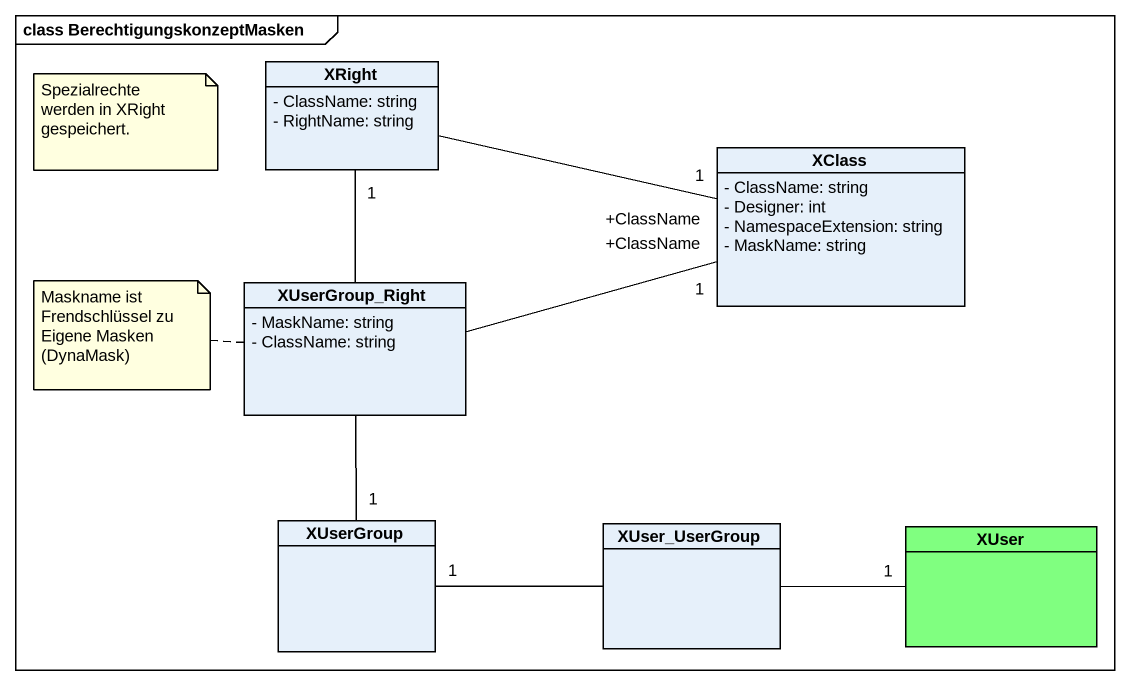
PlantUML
@startuml
mainframe class BerechtigungskonzeptMasken
hide circle
hide empty members
skinparam classAttributeIconSize 0
class XRight {
  - ClassName: string
  - RightName: string
}
class XClass {
  - ClassName: string
  - Designer: int
  - NamespaceExtension: string
  - MaskName: string
}
class XUserGroup_Right {
  - MaskName: string
  - ClassName: string
}
class XUserGroup
class XUser_UserGroup
class XUser #80FF80
XRight -right- "+ClassName\n1" XClass
XUserGroup_Right -up- "1" XRight
XUserGroup_Right -right- "+ClassName\n1" XClass
XUserGroup_Right -- "1" XUserGroup
XUser_UserGroup -left- "1" XUserGroup
XUser_UserGroup -right- "1" XUser
note as N1
  Spezialrechte werden in XRight gespeichert.
end note
note left of XUserGroup_Right : Maskname ist Frendschlüssel zu Eigene Masken (DynaMask)
@enduml
